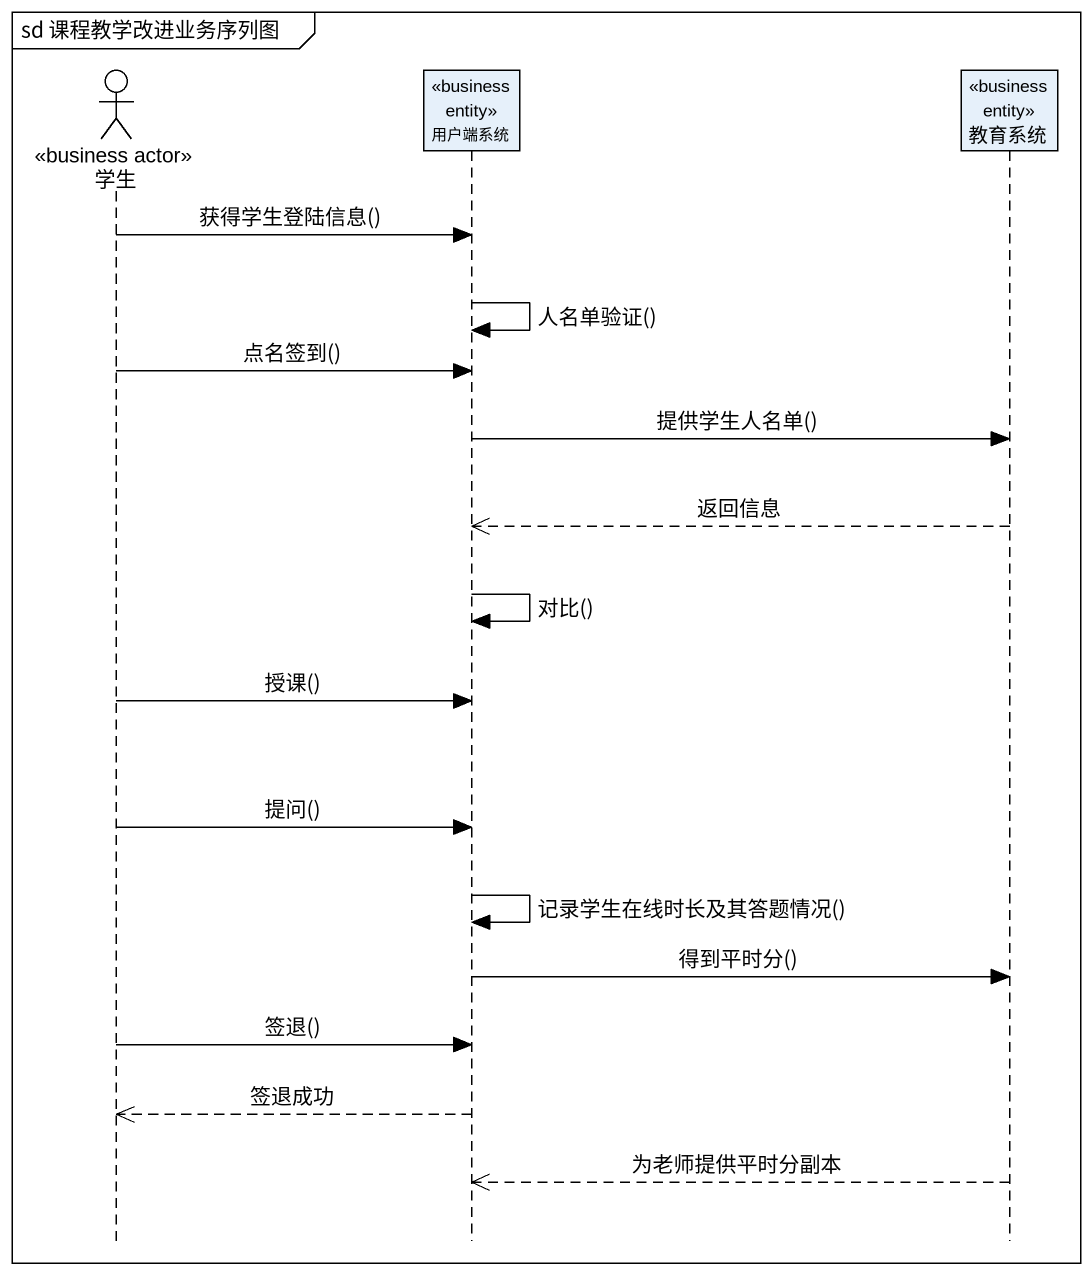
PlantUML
@startuml
mainframe sd 课程教学改进业务序列图
hide footbox
actor 学生 <<business actor>>
participant 用户端系统 <<business entity>>
participant 教育系统 <<business entity>>

学生 -> 用户端系统 : 获得学生登陆信息()
用户端系统 -> 用户端系统 : 人名单验证()
学生 -> 用户端系统 : 点名签到()
用户端系统 -> 教育系统 : 提供学生人名单()
教育系统 -->> 用户端系统 : 返回信息
用户端系统 -> 用户端系统 : 对比()
学生 -> 用户端系统 : 授课()
学生 -> 用户端系统 : 提问()
用户端系统 -> 用户端系统 : 记录学生在线时长及其答题情况()
用户端系统 -> 教育系统 : 得到平时分()
学生 -> 用户端系统 : 签退()
用户端系统 -->> 学生 : 签退成功
教育系统 -->> 用户端系统 : 为老师提供平时分副本
@enduml
